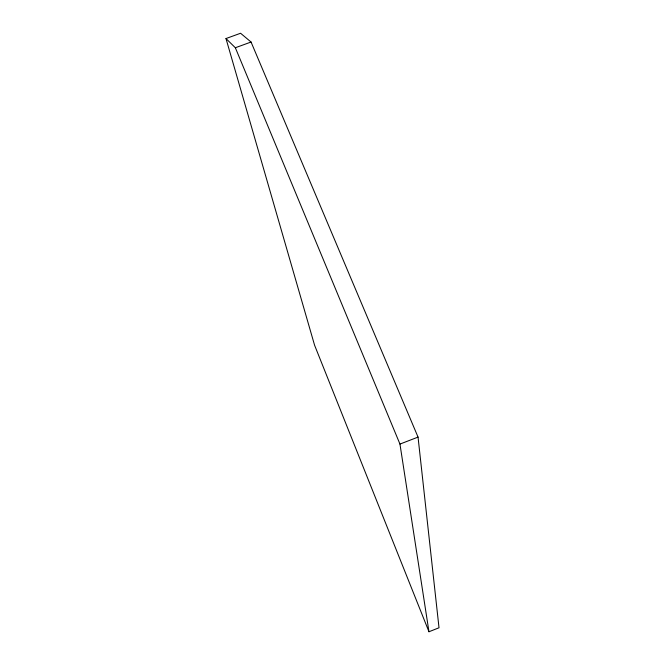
<?xml version="1.0" encoding="UTF-8"?>
<svg xmlns="http://www.w3.org/2000/svg" width="665" height="665" viewBox="0 0 665 665"><rect width="100%" height="100%" fill="white"/><g stroke="black" fill="none" stroke-linecap="round" stroke-linejoin="round"><path stroke-width="1" d="M428.967 631.75L439.016 627.777L418.044 437.105L251.054 42.028L240.572 33.25L225.984 38.553L314.578 345.21L428.967 631.75L399.956 444.079L235.352 47.747L225.984 38.553M399.956 444.079L418.044 437.105M235.352 47.747L251.054 42.028"/></g></svg>
